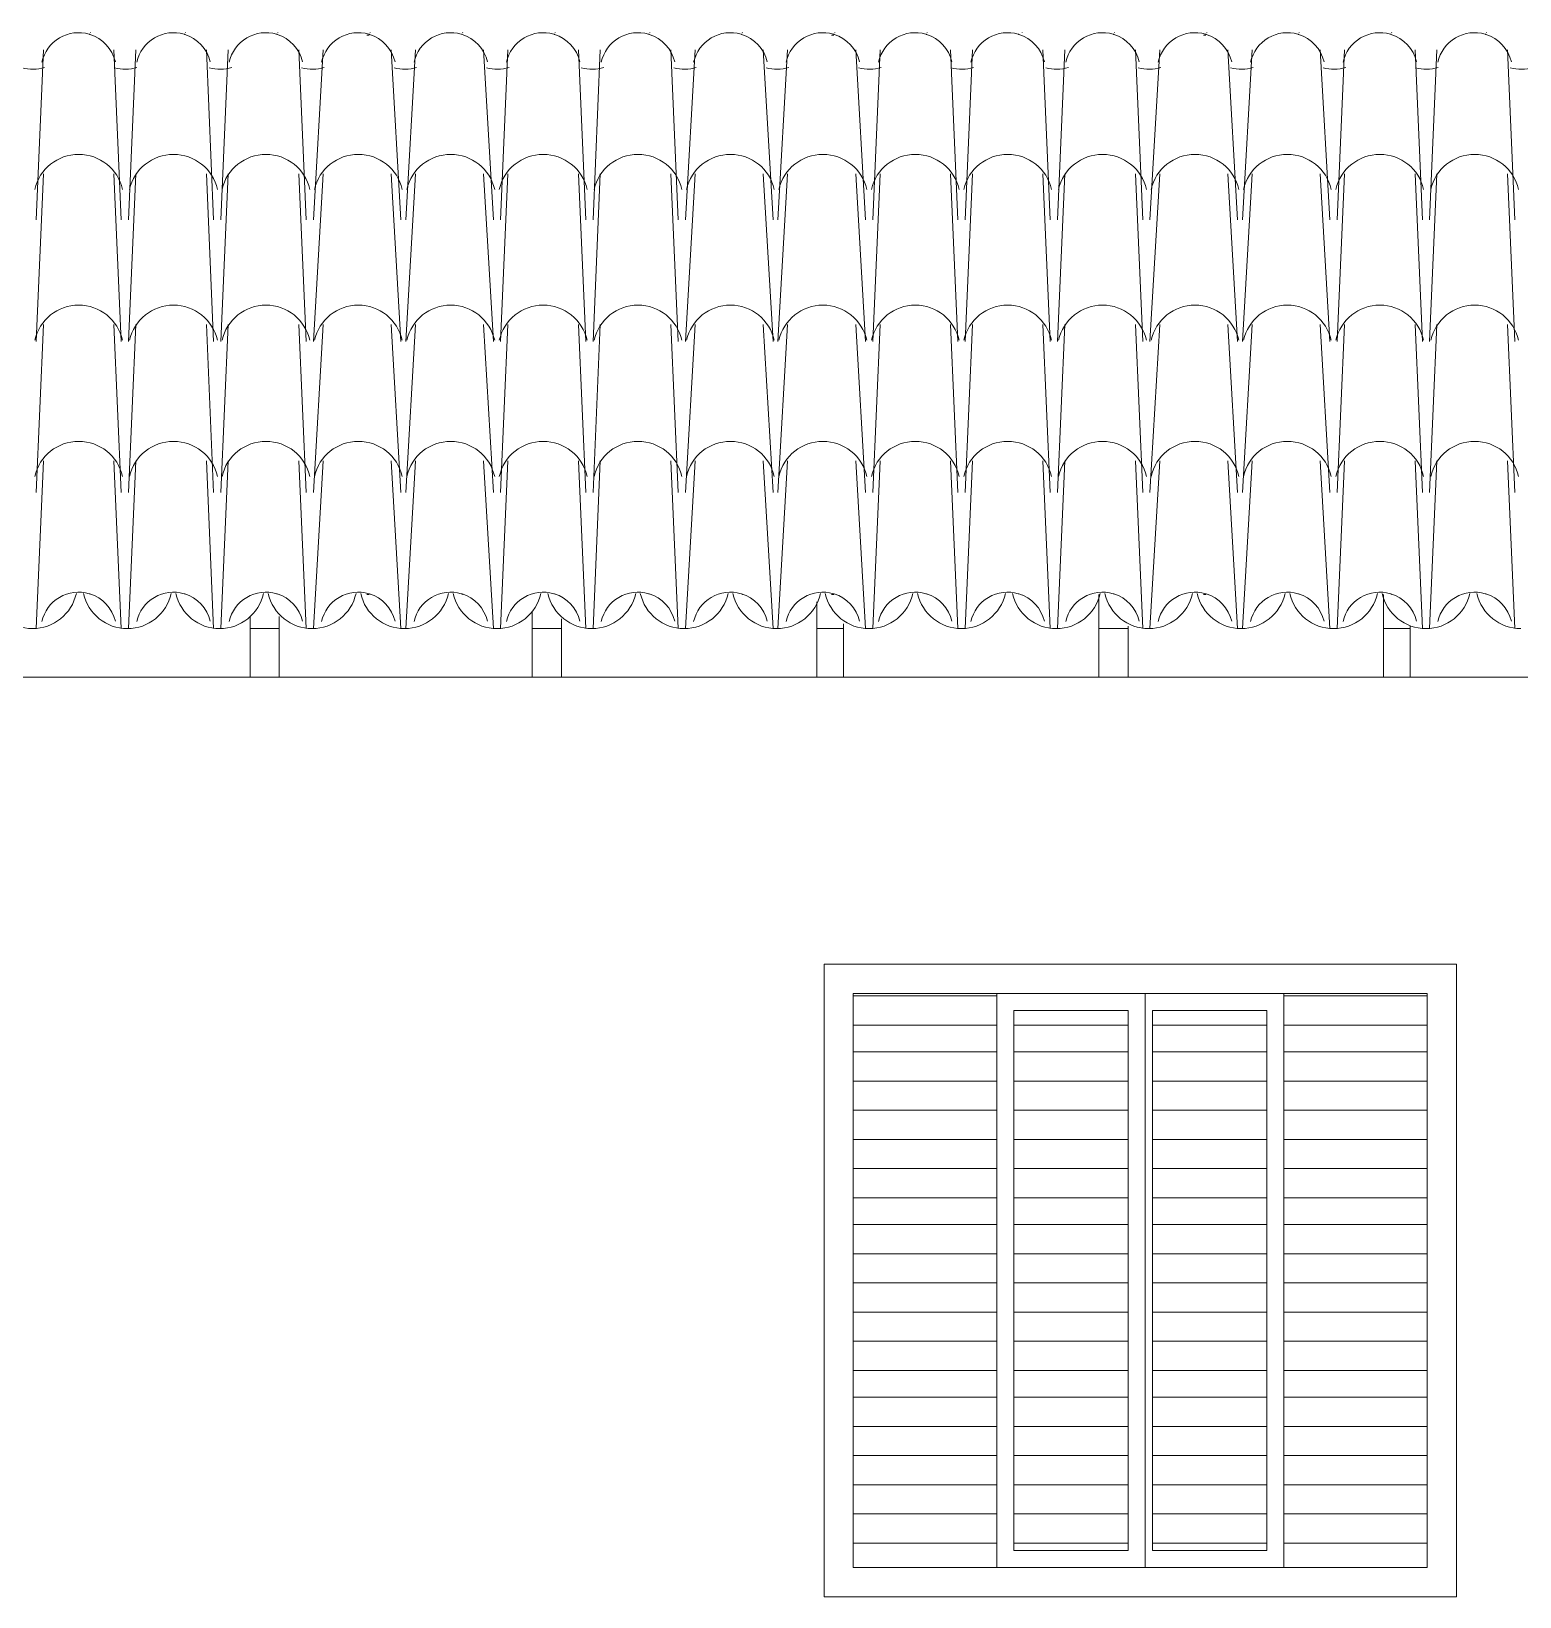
# Model space of a CAD drawing. Header units: millimetres. Extents: x 8244 to 20884, y 539 to 5034.
# Drawn here: x 14751 to 17343, y 2191 to 4917 of the extents above; entities that cross this region are included whole.
import ezdxf

# ---------------------------------------------------------------- set-up
doc = ezdxf.new("R2010")
doc.units = ezdxf.units.MM
for name, color, linetype, lineweight in [('A-ALV-___-___-EXI', 250, 'Continuous', 25), ('A-COB-___-___-EXI', 250, 'Continuous', 25), ('A-JAN-___-___-EXI', 250, 'Continuous', 25)]:
    doc.layers.add(name, color=color, linetype=linetype, lineweight=lineweight)

msp = doc.modelspace()

# ---------------------------------------------------------------- linework, layer by layer
at = {"layer": 'A-ALV-___-___-EXI', "color": 248, "lineweight": 15}
msp.add_line((11497.5, 3792.4), (18431.8, 3792.4), dxfattribs=at)
at = {"layer": 'A-COB-___-___-EXI', "color": 248, "lineweight": 15}
for p, q in [((15335.3, 4910.7), (15339.5, 4910.7)), ((16144.4, 4910.7), (16148.6, 4910.7)), ((16792.5, 4910.7), (16796.7, 4910.7)), ((14759.2, 4588.8), (14771.9, 4885.3)), ((14907.5, 4588.8), (14894.7, 4885.3)), ((14920.2, 4588.8), (14932.9, 4885.3)), ((15068.4, 4588.8), (15055.7, 4885.3)), ((15081.1, 4588.8), (15093.8, 4885.3)), ((15229.4, 4588.8), (15216.7, 4885.3)), ((15242.1, 4588.8), (15259, 4885.3)), ((15394.6, 4588.8), (15377.7, 4885.3)), ((15403.1, 4588.8), (15420, 4885.3)), ((15555.6, 4588.8), (15538.6, 4885.3)), ((15568.3, 4588.8), (15581, 4885.3)), ((15716.5, 4588.8), (15703.8, 4885.3)), ((15729.2, 4588.8), (15741.9, 4885.3)), ((15877.5, 4588.8), (15864.8, 4885.3)), ((15890.2, 4588.8), (15907.2, 4885.3)), ((16042.7, 4588.8), (16025.8, 4885.3)), ((16051.2, 4588.8), (16068.1, 4885.3)), ((16203.7, 4588.8), (16186.7, 4885.3)), ((16216.4, 4588.8), (16229.1, 4885.3)), ((16364.6, 4588.8), (16351.9, 4885.3)), ((16377.4, 4588.8), (16390.1, 4885.3)), ((16525.6, 4588.8), (16512.9, 4885.3)), ((16538.3, 4588.8), (16551, 4885.3)), ((16686.6, 4588.8), (16673.9, 4885.3)), ((16699.3, 4588.8), (16716.2, 4885.3)), ((16851.8, 4588.8), (16834.8, 4885.3)), ((16860.3, 4588.8), (16877.2, 4885.3)), ((17012.8, 4588.8), (16995.8, 4885.3)), ((17025.5, 4588.8), (17038.2, 4885.3)), ((17173.7, 4588.8), (17161, 4885.3)), ((17186.4, 4588.8), (17199.1, 4885.3)), ((17334.7, 4588.8), (17322, 4885.3)), ((14759.2, 4377), (14771.9, 4669.2)), ((14907.5, 4377), (14894.7, 4669.2)), ((14920.2, 4377), (14932.9, 4669.2)), ((15068.4, 4377), (15055.7, 4669.2)), ((15081.1, 4377), (15093.8, 4669.2)), ((15229.4, 4377), (15216.7, 4669.2)), ((15242.1, 4377), (15259, 4669.2)), ((15394.6, 4377), (15377.7, 4669.2)), ((15403.1, 4377), (15420, 4669.2)), ((15555.6, 4377), (15538.6, 4669.2)), ((15568.3, 4377), (15581, 4669.2)), ((15716.5, 4377), (15703.8, 4669.2)), ((15729.2, 4377), (15741.9, 4669.2)), ((15877.5, 4377), (15864.8, 4669.2)), ((15890.2, 4377), (15907.2, 4669.2)), ((16042.7, 4377), (16025.8, 4669.2)), ((16051.2, 4377), (16068.1, 4669.2)), ((16203.7, 4377), (16186.7, 4669.2)), ((16216.4, 4377), (16229.1, 4669.2)), ((16364.6, 4377), (16351.9, 4669.2)), ((16377.4, 4377), (16390.1, 4669.2)), ((16525.6, 4377), (16512.9, 4669.2)), ((16538.3, 4377), (16551, 4669.2)), ((16686.6, 4377), (16673.9, 4669.2)), ((16699.3, 4377), (16716.2, 4669.2)), ((16851.8, 4377), (16834.8, 4669.2)), ((16860.3, 4377), (16877.2, 4669.2)), ((17012.8, 4377), (16995.8, 4669.2)), ((17025.5, 4377), (17038.2, 4669.2)), ((17173.7, 4377), (17161, 4669.2)), ((17186.4, 4377), (17199.1, 4669.2)), ((17334.7, 4377), (17322, 4669.2)), ((14759.2, 4114.3), (14771.9, 4406.6)), ((14907.5, 4114.3), (14894.7, 4406.6)), ((14920.2, 4114.3), (14932.9, 4406.6)), ((15068.4, 4114.3), (15055.7, 4406.6)), ((15081.1, 4114.3), (15093.8, 4406.6)), ((15229.4, 4114.3), (15216.7, 4406.6)), ((15242.1, 4114.3), (15259, 4406.6)), ((15394.6, 4114.3), (15377.7, 4406.6)), ((15403.1, 4114.3), (15420, 4406.6)), ((15555.6, 4114.3), (15538.6, 4406.6)), ((15568.3, 4114.3), (15581, 4406.6)), ((15716.5, 4114.3), (15703.8, 4406.6)), ((15729.2, 4114.3), (15741.9, 4406.6)), ((15877.5, 4114.3), (15864.8, 4406.6)), ((15890.2, 4114.3), (15907.2, 4406.6)), ((16042.7, 4114.3), (16025.8, 4406.6)), ((16051.2, 4114.3), (16068.1, 4406.6)), ((16203.7, 4114.3), (16186.7, 4406.6)), ((16216.4, 4114.3), (16229.1, 4406.6)), ((16364.6, 4114.3), (16351.9, 4406.6)), ((16377.4, 4114.3), (16390.1, 4406.6)), ((16525.6, 4114.3), (16512.9, 4406.6)), ((16538.3, 4114.3), (16551, 4406.6)), ((16686.6, 4114.3), (16673.9, 4406.6)), ((16699.3, 4114.3), (16716.2, 4406.6)), ((16851.8, 4114.3), (16834.8, 4406.6)), ((16860.3, 4114.3), (16877.2, 4406.6)), ((17012.8, 4114.3), (16995.8, 4406.6)), ((17025.5, 4114.3), (17038.2, 4406.6)), ((17173.7, 4114.3), (17161, 4406.6)), ((17186.4, 4114.3), (17199.1, 4406.6)), ((17334.7, 4114.3), (17322, 4406.6)), ((14759.2, 3877.1), (14771.9, 4169.4)), ((14907.5, 3877.1), (14894.7, 4169.4)), ((14920.2, 3877.1), (14932.9, 4169.4)), ((15068.4, 3877.1), (15055.7, 4169.4)), ((15081.1, 3877.1), (15093.8, 4169.4)), ((15229.4, 3877.1), (15216.7, 4169.4)), ((15242.1, 3877.1), (15259, 4169.4)), ((15394.6, 3877.1), (15377.7, 4169.4)), ((15403.1, 3877.1), (15420, 4169.4)), ((15555.6, 3877.1), (15538.6, 4169.4)), ((15568.3, 3877.1), (15581, 4169.4)), ((15716.5, 3877.1), (15703.8, 4169.4)), ((15729.2, 3877.1), (15741.9, 4169.4)), ((15877.5, 3877.1), (15864.8, 4169.4)), ((15890.2, 3877.1), (15907.2, 4169.4)), ((16042.7, 3877.1), (16025.8, 4169.4)), ((16051.2, 3877.1), (16068.1, 4169.4)), ((16203.7, 3877.1), (16186.7, 4169.4)), ((16216.4, 3877.1), (16229.1, 4169.4)), ((16364.6, 3877.1), (16351.9, 4169.4)), ((16377.4, 3877.1), (16390.1, 4169.4)), ((16525.6, 3877.1), (16512.9, 4169.4)), ((16538.3, 3877.1), (16551, 4169.4)), ((16686.6, 3877.1), (16673.9, 4169.4)), ((16699.3, 3877.1), (16716.2, 4169.4)), ((16851.8, 3877.1), (16834.8, 4169.4)), ((16860.3, 3877.1), (16877.2, 4169.4)), ((17012.8, 3877.1), (16995.8, 4169.4)), ((17025.5, 3877.1), (17038.2, 4169.4)), ((17173.7, 3877.1), (17161, 4169.4)), ((17186.4, 3877.1), (17199.1, 4169.4)), ((17334.7, 3877.1), (17322, 4169.4)), ((15335.3, 3936.4), (15339.5, 3936.4)), ((16144.4, 3936.4), (16148.6, 3936.4)), ((16792.5, 3936.4), (16796.7, 3936.4)), ((15182.8, 3877.1), (15182.8, 3898.3)), ((15674.2, 3877.1), (15674.2, 3894.1)), ((16165.5, 3877.1), (16165.5, 3885.6))]:
    msp.add_line(p, q, dxfattribs=at)
at = {"layer": 'A-COB-___-___-EXI', "color": 248, "lineweight": 15, "flags": 128}
for points in [[(16661.2, 3877.1), (16661.2, 3792.4), (16610.3, 3792.4), (16610.3, 3877.1), (16610.3, 3936.4)], [(17152.5, 3877.1), (17152.5, 3792.4), (17105.9, 3792.4), (17105.9, 3877.1), (17105.9, 3936.4)], [(15623.3, 3877.1), (15674.2, 3877.1), (15674.2, 3792.4), (15623.3, 3792.4), (15623.3, 3877.1), (15623.3, 3906.8)], [(16119, 3877.1), (16165.6, 3877.1), (16165.6, 3792.4), (16119, 3792.4), (16119, 3877.1), (16119, 3923.7)], [(15132, 3877.1), (15182.8, 3877.1), (15182.8, 3792.4), (15132, 3792.4), (15132, 3877.1), (15132, 3898.3)], [(16610.3, 3877.1), (16661.2, 3877.1), (16661.2, 3881.3)], [(17105.9, 3877.1), (17152.5, 3877.1), (17152.5, 3881.3)]]:
    msp.add_lwpolyline(points, dxfattribs=at)
at = {"layer": 'A-COB-___-___-EXI', "color": 18, "lineweight": 9}
for points in [[(14851.7, 4912.3), (14834.3, 4917.4), (14815.6, 4915.1), (14800, 4905.9)], [(14851.7, 4912.3), (14834.3, 4917.4), (14815.6, 4915.1), (14800, 4905.9)], [(14852.8, 4912), (14852.5, 4912.1), (14852.1, 4912.2), (14851.7, 4912.3)], [(14897.3, 4864.2), (14891.9, 4886.9), (14875, 4905.1), (14852.8, 4912)], [(14897.3, 4864.2), (14891.9, 4886.9), (14875, 4905.1), (14852.8, 4912)], [(14854, 4915.3), (14854, 4915.1), (14854, 4915), (14854.1, 4914.8)], [(15016.9, 4912.3), (14999.5, 4917.4), (14980.8, 4915.1), (14965.2, 4905.9)], [(15016.9, 4912.3), (14999.5, 4917.4), (14980.8, 4915.1), (14965.2, 4905.9)], [(15018, 4912), (15017.7, 4912.1), (15017.3, 4912.2), (15016.9, 4912.3)], [(15062.5, 4864.2), (15057.1, 4886.9), (15040.2, 4905.1), (15018, 4912)], [(15062.5, 4864.2), (15057.1, 4886.9), (15040.2, 4905.1), (15018, 4912)], [(15019.2, 4915.3), (15019.2, 4915.1), (15019.3, 4915), (15019.3, 4914.8)], [(15177.9, 4912.3), (15160.5, 4917.4), (15141.8, 4915.1), (15126.1, 4905.9)], [(15177.9, 4912.3), (15160.5, 4917.4), (15141.8, 4915.1), (15126.1, 4905.9)], [(15179, 4912), (15178.6, 4912.1), (15178.3, 4912.2), (15177.9, 4912.3)], [(15223.4, 4864.2), (15218.1, 4886.9), (15201.2, 4905.1), (15179, 4912)], [(15223.4, 4864.2), (15218.1, 4886.9), (15201.2, 4905.1), (15179, 4912)], [(15180.2, 4915.3), (15180.2, 4915.1), (15180.2, 4915), (15180.3, 4914.8)], [(15338.9, 4912.3), (15321.5, 4917.4), (15302.7, 4915.1), (15287.1, 4905.9)], [(15338.9, 4912.3), (15321.5, 4917.4), (15302.7, 4915.1), (15287.1, 4905.9)], [(15340, 4912), (15339.6, 4912.1), (15339.3, 4912.2), (15338.9, 4912.3)], [(15384.4, 4864.2), (15379, 4886.9), (15362.2, 4905.1), (15340, 4912)], [(15384.4, 4864.2), (15379, 4886.9), (15362.2, 4905.1), (15340, 4912)], [(15341.1, 4915.3), (15341.1, 4915.1), (15341.2, 4915), (15341.3, 4914.8)], [(15499.8, 4912.3), (15482.4, 4917.4), (15463.7, 4915.1), (15448.1, 4905.9)], [(15499.8, 4912.3), (15482.4, 4917.4), (15463.7, 4915.1), (15448.1, 4905.9)], [(15501, 4912), (15500.6, 4912.1), (15500.2, 4912.2), (15499.8, 4912.3)], [(15545.4, 4864.2), (15540, 4886.9), (15523.1, 4905.1), (15501, 4912)], [(15545.4, 4864.2), (15540, 4886.9), (15523.1, 4905.1), (15501, 4912)], [(15502.1, 4915.3), (15502.1, 4915.1), (15502.2, 4915), (15502.2, 4914.8)], [(15660.8, 4912.3), (15643.4, 4917.4), (15624.7, 4915.1), (15609, 4905.9)], [(15660.8, 4912.3), (15643.4, 4917.4), (15624.7, 4915.1), (15609, 4905.9)], [(15661.9, 4912), (15661.5, 4912.1), (15661.2, 4912.2), (15660.8, 4912.3)], [(15706.3, 4864.2), (15701, 4886.9), (15684.1, 4905.1), (15661.9, 4912)], [(15706.3, 4864.2), (15701, 4886.9), (15684.1, 4905.1), (15661.9, 4912)], [(15663.1, 4915.3), (15663.1, 4915.1), (15663.1, 4915), (15663.2, 4914.8)], [(15826, 4912.3), (15808.6, 4917.4), (15789.9, 4915.1), (15774.2, 4905.9)], [(15826, 4912.3), (15808.6, 4917.4), (15789.9, 4915.1), (15774.2, 4905.9)], [(15827.1, 4912), (15826.7, 4912.1), (15826.4, 4912.2), (15826, 4912.3)], [(15871.5, 4864.2), (15866.2, 4886.9), (15849.3, 4905.1), (15827.1, 4912)], [(15871.5, 4864.2), (15866.2, 4886.9), (15849.3, 4905.1), (15827.1, 4912)], [(15828.3, 4915.3), (15828.3, 4915.1), (15828.3, 4915), (15828.4, 4914.8)], [(15987, 4912.3), (15969.6, 4917.4), (15950.8, 4915.1), (15935.2, 4905.9)], [(15987, 4912.3), (15969.6, 4917.4), (15950.8, 4915.1), (15935.2, 4905.9)], [(15988.1, 4912), (15987.7, 4912.1), (15987.4, 4912.2), (15987, 4912.3)], [(16032.5, 4864.2), (16027.2, 4886.9), (16010.3, 4905.1), (15988.1, 4912)], [(16032.5, 4864.2), (16027.2, 4886.9), (16010.3, 4905.1), (15988.1, 4912)], [(15989.2, 4915.3), (15989.2, 4915.1), (15989.3, 4915), (15989.4, 4914.8)], [(16147.9, 4912.3), (16130.5, 4917.4), (16111.8, 4915.1), (16096.2, 4905.9)], [(16147.9, 4912.3), (16130.5, 4917.4), (16111.8, 4915.1), (16096.2, 4905.9)], [(16149.1, 4912), (16148.7, 4912.1), (16148.3, 4912.2), (16147.9, 4912.3)], [(16193.5, 4864.2), (16188.1, 4886.9), (16171.2, 4905.1), (16149.1, 4912)], [(16193.5, 4864.2), (16188.1, 4886.9), (16171.2, 4905.1), (16149.1, 4912)], [(16150.2, 4915.3), (16150.2, 4915.1), (16150.3, 4915), (16150.3, 4914.8)], [(16308.9, 4912.3), (16291.5, 4917.4), (16272.8, 4915.1), (16257.2, 4905.9)], [(16308.9, 4912.3), (16291.5, 4917.4), (16272.8, 4915.1), (16257.2, 4905.9)], [(16310, 4912), (16309.6, 4912.1), (16309.3, 4912.2), (16308.9, 4912.3)], [(16354.4, 4864.2), (16349.1, 4886.9), (16332.2, 4905.1), (16310, 4912)], [(16354.4, 4864.2), (16349.1, 4886.9), (16332.2, 4905.1), (16310, 4912)], [(16311.2, 4915.3), (16311.2, 4915.1), (16311.2, 4915), (16311.3, 4914.8)], [(16469.9, 4912.3), (16452.5, 4917.4), (16433.7, 4915.1), (16418.1, 4905.9)], [(16469.9, 4912.3), (16452.5, 4917.4), (16433.7, 4915.1), (16418.1, 4905.9)], [(16471, 4912), (16470.6, 4912.1), (16470.3, 4912.2), (16469.9, 4912.3)], [(16515.4, 4864.2), (16510.1, 4886.9), (16493.2, 4905.1), (16471, 4912)], [(16515.4, 4864.2), (16510.1, 4886.9), (16493.2, 4905.1), (16471, 4912)], [(16476.4, 4915.3), (16476.4, 4915.1), (16476.4, 4915), (16476.5, 4914.8)], [(16635.1, 4912.3), (16617.7, 4917.4), (16598.9, 4915.1), (16583.3, 4905.9)], [(16635.1, 4912.3), (16617.7, 4917.4), (16598.9, 4915.1), (16583.3, 4905.9)], [(16636.2, 4912), (16635.8, 4912.1), (16635.5, 4912.2), (16635.1, 4912.3)], [(16680.6, 4864.2), (16675.3, 4886.9), (16658.4, 4905.1), (16636.2, 4912)], [(16680.6, 4864.2), (16675.3, 4886.9), (16658.4, 4905.1), (16636.2, 4912)], [(16637.3, 4915.3), (16637.3, 4915.1), (16637.4, 4915), (16637.5, 4914.8)], [(16796.1, 4912.3), (16778.7, 4917.4), (16759.9, 4915.1), (16744.3, 4905.9)], [(16796.1, 4912.3), (16778.7, 4917.4), (16759.9, 4915.1), (16744.3, 4905.9)], [(16797.2, 4912), (16796.8, 4912.1), (16796.4, 4912.2), (16796.1, 4912.3)], [(16841.6, 4864.2), (16836.2, 4886.9), (16819.4, 4905.1), (16797.2, 4912)], [(16841.6, 4864.2), (16836.2, 4886.9), (16819.4, 4905.1), (16797.2, 4912)], [(16798.3, 4915.3), (16798.3, 4915.1), (16798.4, 4915), (16798.4, 4914.8)], [(16957, 4912.3), (16939.6, 4917.4), (16920.9, 4915.1), (16905.3, 4905.9)], [(16957, 4912.3), (16939.6, 4917.4), (16920.9, 4915.1), (16905.3, 4905.9)], [(16958.1, 4912), (16957.8, 4912.1), (16957.4, 4912.2), (16957, 4912.3)], [(17002.6, 4864.2), (16997.2, 4886.9), (16980.3, 4905.1), (16958.1, 4912)], [(17002.6, 4864.2), (16997.2, 4886.9), (16980.3, 4905.1), (16958.1, 4912)], [(16959.3, 4915.3), (16959.3, 4915.1), (16959.3, 4915), (16959.4, 4914.8)], [(17118, 4912.3), (17100.6, 4917.4), (17081.9, 4915.1), (17066.2, 4905.9)], [(17118, 4912.3), (17100.6, 4917.4), (17081.9, 4915.1), (17066.2, 4905.9)], [(17119.1, 4912), (17118.7, 4912.1), (17118.4, 4912.2), (17118, 4912.3)], [(17163.5, 4864.2), (17158.2, 4886.9), (17141.3, 4905.1), (17119.1, 4912)], [(17163.5, 4864.2), (17158.2, 4886.9), (17141.3, 4905.1), (17119.1, 4912)], [(17120.2, 4915.3), (17120.2, 4915.1), (17120.3, 4915), (17120.4, 4914.8)], [(17283.2, 4912.3), (17265.8, 4917.4), (17247.1, 4915.1), (17231.4, 4905.9)], [(17283.2, 4912.3), (17265.8, 4917.4), (17247.1, 4915.1), (17231.4, 4905.9)], [(17284.3, 4912), (17283.9, 4912.1), (17283.6, 4912.2), (17283.2, 4912.3)], [(17328.7, 4864.2), (17323.4, 4886.9), (17306.5, 4905.1), (17284.3, 4912)], [(17328.7, 4864.2), (17323.4, 4886.9), (17306.5, 4905.1), (17284.3, 4912)], [(17285.5, 4915.3), (17285.5, 4915.1), (17285.5, 4915), (17285.6, 4914.8)], [(14800, 4905.9), (14784.3, 4896.7), (14773.2, 4881.4), (14769.3, 4863.7)], [(14800, 4905.9), (14784.3, 4896.7), (14773.2, 4881.4), (14769.3, 4863.7)], [(14965.2, 4905.9), (14949.5, 4896.7), (14938.4, 4881.4), (14934.5, 4863.7)], [(14965.2, 4905.9), (14949.5, 4896.7), (14938.4, 4881.4), (14934.5, 4863.7)], [(15126.1, 4905.9), (15110.5, 4896.7), (15099.4, 4881.4), (15095.4, 4863.7)], [(15126.1, 4905.9), (15110.5, 4896.7), (15099.4, 4881.4), (15095.4, 4863.7)], [(15287.1, 4905.9), (15271.5, 4896.7), (15260.4, 4881.4), (15256.4, 4863.7)], [(15287.1, 4905.9), (15271.5, 4896.7), (15260.4, 4881.4), (15256.4, 4863.7)], [(15448.1, 4905.9), (15432.4, 4896.7), (15421.3, 4881.4), (15417.4, 4863.7)], [(15448.1, 4905.9), (15432.4, 4896.7), (15421.3, 4881.4), (15417.4, 4863.7)], [(15609, 4905.9), (15593.4, 4896.7), (15582.3, 4881.4), (15578.3, 4863.7)], [(15609, 4905.9), (15593.4, 4896.7), (15582.3, 4881.4), (15578.3, 4863.7)], [(15774.2, 4905.9), (15758.6, 4896.7), (15747.5, 4881.4), (15743.5, 4863.7)], [(15774.2, 4905.9), (15758.6, 4896.7), (15747.5, 4881.4), (15743.5, 4863.7)], [(15935.2, 4905.9), (15919.6, 4896.7), (15908.5, 4881.4), (15904.5, 4863.7)], [(15935.2, 4905.9), (15919.6, 4896.7), (15908.5, 4881.4), (15904.5, 4863.7)], [(16096.2, 4905.9), (16080.6, 4896.7), (16069.4, 4881.4), (16065.5, 4863.7)], [(16096.2, 4905.9), (16080.6, 4896.7), (16069.4, 4881.4), (16065.5, 4863.7)], [(16257.2, 4905.9), (16241.5, 4896.7), (16230.4, 4881.4), (16226.4, 4863.7)], [(16257.2, 4905.9), (16241.5, 4896.7), (16230.4, 4881.4), (16226.4, 4863.7)], [(16418.1, 4905.9), (16402.5, 4896.7), (16391.4, 4881.4), (16387.4, 4863.7)], [(16418.1, 4905.9), (16402.5, 4896.7), (16391.4, 4881.4), (16387.4, 4863.7)], [(16583.3, 4905.9), (16567.7, 4896.7), (16556.6, 4881.4), (16552.6, 4863.7)], [(16583.3, 4905.9), (16567.7, 4896.7), (16556.6, 4881.4), (16552.6, 4863.7)], [(16744.3, 4905.9), (16728.7, 4896.7), (16717.6, 4881.4), (16713.6, 4863.7)], [(16744.3, 4905.9), (16728.7, 4896.7), (16717.6, 4881.4), (16713.6, 4863.7)], [(16905.3, 4905.9), (16889.6, 4896.7), (16878.5, 4881.4), (16874.6, 4863.7)], [(16905.3, 4905.9), (16889.6, 4896.7), (16878.5, 4881.4), (16874.6, 4863.7)], [(17066.2, 4905.9), (17050.6, 4896.7), (17039.5, 4881.4), (17035.5, 4863.7)], [(17066.2, 4905.9), (17050.6, 4896.7), (17039.5, 4881.4), (17035.5, 4863.7)], [(17231.4, 4905.9), (17215.8, 4896.7), (17204.7, 4881.4), (17200.7, 4863.7)], [(17231.4, 4905.9), (17215.8, 4896.7), (17204.7, 4881.4), (17200.7, 4863.7)], [(14734.5, 4853.6), (14747.5, 4850.5), (14761, 4850.7), (14773.9, 4854.3)], [(14895.5, 4853.6), (14908.5, 4850.5), (14922, 4850.7), (14934.9, 4854.3)], [(15060.7, 4853.6), (15073.7, 4850.5), (15087.2, 4850.7), (15100.1, 4854.3)], [(15221.6, 4853.6), (15234.6, 4850.5), (15248.2, 4850.7), (15261, 4854.3)], [(15382.6, 4853.6), (15395.6, 4850.5), (15409.2, 4850.7), (15422, 4854.3)], [(15543.6, 4853.6), (15556.6, 4850.5), (15570.1, 4850.7), (15583, 4854.3)], [(15708.8, 4853.6), (15721.8, 4850.5), (15735.3, 4850.7), (15748.2, 4854.3)], [(15869.8, 4853.6), (15882.7, 4850.5), (15896.3, 4850.7), (15909.1, 4854.3)], [(16030.7, 4853.6), (16043.7, 4850.5), (16057.3, 4850.7), (16070.1, 4854.3)], [(16191.7, 4853.6), (16204.7, 4850.5), (16218.2, 4850.7), (16231.1, 4854.3)], [(16352.7, 4853.6), (16365.6, 4850.5), (16379.2, 4850.7), (16392, 4854.3)], [(16517.9, 4853.6), (16530.8, 4850.5), (16544.4, 4850.7), (16557.2, 4854.3)], [(16678.8, 4853.6), (16691.8, 4850.5), (16705.4, 4850.7), (16718.2, 4854.3)], [(16839.8, 4853.6), (16852.8, 4850.5), (16866.3, 4850.7), (16879.2, 4854.3)], [(17000.8, 4853.6), (17013.8, 4850.5), (17027.3, 4850.7), (17040.2, 4854.3)], [(17161.7, 4853.6), (17174.7, 4850.5), (17188.3, 4850.7), (17201.1, 4854.3)], [(17326.9, 4853.6), (17339.9, 4850.5), (17353.5, 4850.7), (17366.3, 4854.3)], [(14833.3, 4703.1), (14796.7, 4703.1), (14764.9, 4677.7), (14756.9, 4642)], [(14909.8, 4642), (14901.7, 4677.7), (14869.9, 4703.1), (14833.3, 4703.1)], [(14998.5, 4703.1), (14961.9, 4703.1), (14930.1, 4677.7), (14922.1, 4642)], [(15075, 4642), (15066.9, 4677.7), (15035.1, 4703.1), (14998.5, 4703.1)], [(15159.5, 4703.1), (15122.8, 4703.1), (15091.1, 4677.7), (15083, 4642)], [(15235.9, 4642), (15227.9, 4677.7), (15196.1, 4703.1), (15159.5, 4703.1)], [(15320.5, 4703.1), (15283.8, 4703.1), (15252, 4677.7), (15244, 4642)], [(15396.9, 4642), (15388.8, 4677.7), (15357.1, 4703.1), (15320.5, 4703.1)], [(15481.4, 4703.1), (15444.8, 4703.1), (15413, 4677.7), (15405, 4642)], [(15557.9, 4642), (15549.8, 4677.7), (15518, 4703.1), (15481.4, 4703.1)], [(15642.4, 4703.1), (15605.7, 4703.1), (15574, 4677.7), (15566, 4642)], [(15718.9, 4642), (15710.8, 4677.7), (15679, 4703.1), (15642.4, 4703.1)], [(15807.6, 4703.1), (15770.9, 4703.1), (15739.2, 4677.7), (15731.2, 4642)], [(15884.1, 4642), (15876, 4677.7), (15844.2, 4703.1), (15807.6, 4703.1)], [(15968.6, 4703.1), (15931.9, 4703.1), (15900.1, 4677.7), (15892.1, 4642)], [(16045, 4642), (16036.9, 4677.7), (16005.2, 4703.1), (15968.6, 4703.1)], [(16129.5, 4703.1), (16092.9, 4703.1), (16061.1, 4677.7), (16053.1, 4642)], [(16206, 4642), (16197.9, 4677.7), (16166.1, 4703.1), (16129.5, 4703.1)], [(16290.5, 4703.1), (16253.8, 4703.1), (16222.1, 4677.7), (16214.1, 4642)], [(16367, 4642), (16358.9, 4677.7), (16327.1, 4703.1), (16290.5, 4703.1)], [(16451.5, 4703.1), (16414.8, 4703.1), (16383, 4677.7), (16375, 4642)], [(16527.9, 4642), (16519.9, 4677.7), (16488.1, 4703.1), (16451.5, 4703.1)], [(16616.7, 4703.1), (16580, 4703.1), (16548.2, 4677.7), (16540.2, 4642)], [(16693.1, 4642), (16685.1, 4677.7), (16653.3, 4703.1), (16616.7, 4703.1)], [(16777.7, 4703.1), (16741, 4703.1), (16709.2, 4677.7), (16701.2, 4642)], [(16854.1, 4642), (16846, 4677.7), (16814.3, 4703.1), (16777.7, 4703.1)], [(16938.6, 4703.1), (16902, 4703.1), (16870.2, 4677.7), (16862.2, 4642)], [(17015.1, 4642), (17007, 4677.7), (16975.2, 4703.1), (16938.6, 4703.1)], [(17099.6, 4703.1), (17062.9, 4703.1), (17031.2, 4677.7), (17023.1, 4642)], [(17176, 4642), (17168, 4677.7), (17136.2, 4703.1), (17099.6, 4703.1)], [(17264.8, 4703.1), (17228.1, 4703.1), (17196.4, 4677.7), (17188.3, 4642)], [(17341.2, 4642), (17333.2, 4677.7), (17301.4, 4703.1), (17264.8, 4703.1)], [(14833.3, 4440.5), (14796.7, 4440.5), (14764.9, 4415.1), (14756.9, 4379.3)], [(14909.8, 4379.3), (14901.7, 4415.1), (14869.9, 4440.5), (14833.3, 4440.5)], [(14998.5, 4440.5), (14961.9, 4440.5), (14930.1, 4415.1), (14922.1, 4379.3)], [(15075, 4379.3), (15066.9, 4415.1), (15035.1, 4440.5), (14998.5, 4440.5)], [(15159.5, 4440.5), (15122.8, 4440.5), (15091.1, 4415.1), (15083, 4379.3)], [(15235.9, 4379.3), (15227.9, 4415.1), (15196.1, 4440.5), (15159.5, 4440.5)], [(15320.5, 4440.5), (15283.8, 4440.5), (15252, 4415.1), (15244, 4379.3)], [(15396.9, 4379.3), (15388.8, 4415.1), (15357.1, 4440.5), (15320.5, 4440.5)], [(15481.4, 4440.5), (15444.8, 4440.5), (15413, 4415.1), (15405, 4379.3)], [(15557.9, 4379.3), (15549.8, 4415.1), (15518, 4440.5), (15481.4, 4440.5)], [(15642.4, 4440.5), (15605.7, 4440.5), (15574, 4415.1), (15566, 4379.3)], [(15718.9, 4379.3), (15710.8, 4415.1), (15679, 4440.5), (15642.4, 4440.5)], [(15807.6, 4440.5), (15770.9, 4440.5), (15739.2, 4415.1), (15731.2, 4379.3)], [(15884.1, 4379.3), (15876, 4415.1), (15844.2, 4440.5), (15807.6, 4440.5)], [(15968.6, 4440.5), (15931.9, 4440.5), (15900.1, 4415.1), (15892.1, 4379.3)], [(16045, 4379.3), (16036.9, 4415.1), (16005.2, 4440.5), (15968.6, 4440.5)], [(16129.5, 4440.5), (16092.9, 4440.5), (16061.1, 4415.1), (16053.1, 4379.3)], [(16206, 4379.3), (16197.9, 4415.1), (16166.1, 4440.5), (16129.5, 4440.5)], [(16290.5, 4440.5), (16253.8, 4440.5), (16222.1, 4415.1), (16214.1, 4379.3)], [(16367, 4379.3), (16358.9, 4415.1), (16327.1, 4440.5), (16290.5, 4440.5)], [(16451.5, 4440.5), (16414.8, 4440.5), (16383, 4415.1), (16375, 4379.3)], [(16527.9, 4379.3), (16519.9, 4415.1), (16488.1, 4440.5), (16451.5, 4440.5)], [(16616.7, 4440.5), (16580, 4440.5), (16548.2, 4415.1), (16540.2, 4379.3)], [(16693.1, 4379.3), (16685.1, 4415.1), (16653.3, 4440.5), (16616.7, 4440.5)], [(16777.7, 4440.5), (16741, 4440.5), (16709.2, 4415.1), (16701.2, 4379.3)], [(16854.1, 4379.3), (16846, 4415.1), (16814.3, 4440.5), (16777.7, 4440.5)], [(16938.6, 4440.5), (16902, 4440.5), (16870.2, 4415.1), (16862.2, 4379.3)], [(17015.1, 4379.3), (17007, 4415.1), (16975.2, 4440.5), (16938.6, 4440.5)], [(17099.6, 4440.5), (17062.9, 4440.5), (17031.2, 4415.1), (17023.1, 4379.3)], [(17176, 4379.3), (17168, 4415.1), (17136.2, 4440.5), (17099.6, 4440.5)], [(17264.8, 4440.5), (17228.1, 4440.5), (17196.4, 4415.1), (17188.3, 4379.3)], [(17341.2, 4379.3), (17333.2, 4415.1), (17301.4, 4440.5), (17264.8, 4440.5)], [(14833.3, 4203.3), (14796.7, 4203.3), (14764.9, 4177.9), (14756.9, 4142.1)], [(14909.8, 4142.1), (14901.7, 4177.9), (14869.9, 4203.3), (14833.3, 4203.3)], [(14998.5, 4203.3), (14961.9, 4203.3), (14930.1, 4177.9), (14922.1, 4142.1)], [(15075, 4142.1), (15066.9, 4177.9), (15035.1, 4203.3), (14998.5, 4203.3)], [(15159.5, 4203.3), (15122.8, 4203.3), (15091.1, 4177.9), (15083, 4142.1)], [(15235.9, 4142.1), (15227.9, 4177.9), (15196.1, 4203.3), (15159.5, 4203.3)], [(15320.5, 4203.3), (15283.8, 4203.3), (15252, 4177.9), (15244, 4142.1)], [(15396.9, 4142.1), (15388.8, 4177.9), (15357.1, 4203.3), (15320.5, 4203.3)], [(15481.4, 4203.3), (15444.8, 4203.3), (15413, 4177.9), (15405, 4142.1)], [(15557.9, 4142.1), (15549.8, 4177.9), (15518, 4203.3), (15481.4, 4203.3)], [(15642.4, 4203.3), (15605.7, 4203.3), (15574, 4177.9), (15566, 4142.1)], [(15718.9, 4142.1), (15710.8, 4177.9), (15679, 4203.3), (15642.4, 4203.3)], [(15807.6, 4203.3), (15770.9, 4203.3), (15739.2, 4177.9), (15731.2, 4142.1)], [(15884.1, 4142.1), (15876, 4177.9), (15844.2, 4203.3), (15807.6, 4203.3)], [(15968.6, 4203.3), (15931.9, 4203.3), (15900.1, 4177.9), (15892.1, 4142.1)], [(16045, 4142.1), (16036.9, 4177.9), (16005.2, 4203.3), (15968.6, 4203.3)], [(16129.5, 4203.3), (16092.9, 4203.3), (16061.1, 4177.9), (16053.1, 4142.1)], [(16206, 4142.1), (16197.9, 4177.9), (16166.1, 4203.3), (16129.5, 4203.3)], [(16290.5, 4203.3), (16253.8, 4203.3), (16222.1, 4177.9), (16214.1, 4142.1)], [(16367, 4142.1), (16358.9, 4177.9), (16327.1, 4203.3), (16290.5, 4203.3)], [(16451.5, 4203.3), (16414.8, 4203.3), (16383, 4177.9), (16375, 4142.1)], [(16527.9, 4142.1), (16519.9, 4177.9), (16488.1, 4203.3), (16451.5, 4203.3)], [(16616.7, 4203.3), (16580, 4203.3), (16548.2, 4177.9), (16540.2, 4142.1)], [(16693.1, 4142.1), (16685.1, 4177.9), (16653.3, 4203.3), (16616.7, 4203.3)], [(16777.7, 4203.3), (16741, 4203.3), (16709.2, 4177.9), (16701.2, 4142.1)], [(16854.1, 4142.1), (16846, 4177.9), (16814.3, 4203.3), (16777.7, 4203.3)], [(16938.6, 4203.3), (16902, 4203.3), (16870.2, 4177.9), (16862.2, 4142.1)], [(17015.1, 4142.1), (17007, 4177.9), (16975.2, 4203.3), (16938.6, 4203.3)], [(17099.6, 4203.3), (17062.9, 4203.3), (17031.2, 4177.9), (17023.1, 4142.1)], [(17176, 4142.1), (17168, 4177.9), (17136.2, 4203.3), (17099.6, 4203.3)], [(17264.8, 4203.3), (17228.1, 4203.3), (17196.4, 4177.9), (17188.3, 4142.1)], [(17341.2, 4142.1), (17333.2, 4177.9), (17301.4, 4203.3), (17264.8, 4203.3)], [(14676.4, 3938.3), (14684.4, 3902.5), (14716.2, 3877.1), (14752.8, 3877.1)], [(14752.8, 3877.1), (14789.4, 3877.1), (14821.2, 3902.5), (14829.3, 3938.3)], [(14800, 3931.6), (14784.3, 3922.4), (14773.2, 3907.1), (14769.3, 3889.4)], [(14800, 3931.6), (14784.3, 3922.4), (14773.2, 3907.1), (14769.3, 3889.4)], [(14851.7, 3938), (14834.3, 3943.1), (14815.6, 3940.8), (14800, 3931.6)], [(14851.7, 3938), (14834.3, 3943.1), (14815.6, 3940.8), (14800, 3931.6)], [(14841.6, 3938.3), (14849.6, 3902.5), (14881.4, 3877.1), (14918, 3877.1)], [(14852.8, 3937.7), (14852.5, 3937.8), (14852.1, 3937.9), (14851.7, 3938)], [(14897.3, 3890), (14891.9, 3912.6), (14875, 3930.8), (14852.8, 3937.7)], [(14897.3, 3890), (14891.9, 3912.6), (14875, 3930.8), (14852.8, 3937.7)], [(14854, 3936.8), (14854, 3936.6), (14854, 3936.5), (14854.1, 3936.3)], [(14918, 3877.1), (14954.6, 3877.1), (14986.4, 3902.5), (14994.5, 3938.3)], [(14965.2, 3931.6), (14949.5, 3922.4), (14938.4, 3907.1), (14934.5, 3889.4)], [(14965.2, 3931.6), (14949.5, 3922.4), (14938.4, 3907.1), (14934.5, 3889.4)], [(15016.9, 3938), (14999.5, 3943.1), (14980.8, 3940.8), (14965.2, 3931.6)], [(15016.9, 3938), (14999.5, 3943.1), (14980.8, 3940.8), (14965.2, 3931.6)], [(15002.6, 3938.3), (15010.6, 3902.5), (15042.3, 3877.1), (15079, 3877.1)], [(15018, 3937.7), (15017.7, 3937.8), (15017.3, 3937.9), (15016.9, 3938)], [(15062.5, 3890), (15057.1, 3912.6), (15040.2, 3930.8), (15018, 3937.7)], [(15062.5, 3890), (15057.1, 3912.6), (15040.2, 3930.8), (15018, 3937.7)], [(15019.2, 3936.8), (15019.2, 3936.6), (15019.3, 3936.5), (15019.3, 3936.3)], [(15079, 3877.1), (15115.6, 3877.1), (15147.4, 3902.5), (15155.5, 3938.3)], [(15126.1, 3931.6), (15110.5, 3922.4), (15099.4, 3907.1), (15095.4, 3889.4)], [(15126.1, 3931.6), (15110.5, 3922.4), (15099.4, 3907.1), (15095.4, 3889.4)], [(15177.9, 3938), (15160.5, 3943.1), (15141.8, 3940.8), (15126.1, 3931.6)], [(15177.9, 3938), (15160.5, 3943.1), (15141.8, 3940.8), (15126.1, 3931.6)], [(15163.5, 3938.3), (15171.5, 3902.5), (15203.3, 3877.1), (15240, 3877.1)], [(15179, 3937.7), (15178.6, 3937.8), (15178.3, 3937.9), (15177.9, 3938)], [(15223.4, 3890), (15218.1, 3912.6), (15201.2, 3930.8), (15179, 3937.7)], [(15223.4, 3890), (15218.1, 3912.6), (15201.2, 3930.8), (15179, 3937.7)], [(15180.2, 3936.8), (15180.2, 3936.6), (15180.2, 3936.5), (15180.3, 3936.3)], [(15240, 3877.1), (15276.6, 3877.1), (15308.4, 3902.5), (15316.4, 3938.3)], [(15287.1, 3931.6), (15271.5, 3922.4), (15260.4, 3907.1), (15256.4, 3889.4)], [(15287.1, 3931.6), (15271.5, 3922.4), (15260.4, 3907.1), (15256.4, 3889.4)], [(15338.9, 3938), (15321.5, 3943.1), (15302.7, 3940.8), (15287.1, 3931.6)], [(15338.9, 3938), (15321.5, 3943.1), (15302.7, 3940.8), (15287.1, 3931.6)], [(15324.5, 3938.3), (15332.5, 3902.5), (15364.3, 3877.1), (15400.9, 3877.1)], [(15340, 3937.7), (15339.6, 3937.8), (15339.3, 3937.9), (15338.9, 3938)], [(15384.4, 3890), (15379, 3912.6), (15362.2, 3930.8), (15340, 3937.7)], [(15384.4, 3890), (15379, 3912.6), (15362.2, 3930.8), (15340, 3937.7)], [(15341.1, 3936.8), (15341.1, 3936.6), (15341.2, 3936.5), (15341.3, 3936.3)], [(15400.9, 3877.1), (15437.5, 3877.1), (15469.3, 3902.5), (15477.4, 3938.3)], [(15448.1, 3931.6), (15432.4, 3922.4), (15421.3, 3907.1), (15417.4, 3889.4)], [(15448.1, 3931.6), (15432.4, 3922.4), (15421.3, 3907.1), (15417.4, 3889.4)], [(15499.8, 3938), (15482.4, 3943.1), (15463.7, 3940.8), (15448.1, 3931.6)], [(15499.8, 3938), (15482.4, 3943.1), (15463.7, 3940.8), (15448.1, 3931.6)], [(15485.5, 3938.3), (15493.5, 3902.5), (15525.3, 3877.1), (15561.9, 3877.1)], [(15501, 3937.7), (15500.6, 3937.8), (15500.2, 3937.9), (15499.8, 3938)], [(15545.4, 3890), (15540, 3912.6), (15523.1, 3930.8), (15501, 3937.7)], [(15545.4, 3890), (15540, 3912.6), (15523.1, 3930.8), (15501, 3937.7)], [(15502.1, 3936.8), (15502.1, 3936.6), (15502.2, 3936.5), (15502.2, 3936.3)], [(15561.9, 3877.1), (15598.5, 3877.1), (15630.3, 3902.5), (15638.4, 3938.3)], [(15609, 3931.6), (15593.4, 3922.4), (15582.3, 3907.1), (15578.3, 3889.4)], [(15609, 3931.6), (15593.4, 3922.4), (15582.3, 3907.1), (15578.3, 3889.4)], [(15660.8, 3938), (15643.4, 3943.1), (15624.7, 3940.8), (15609, 3931.6)], [(15660.8, 3938), (15643.4, 3943.1), (15624.7, 3940.8), (15609, 3931.6)], [(15650.7, 3938.3), (15658.7, 3902.5), (15690.5, 3877.1), (15727.1, 3877.1)], [(15661.9, 3937.7), (15661.5, 3937.8), (15661.2, 3937.9), (15660.8, 3938)], [(15706.3, 3890), (15701, 3912.6), (15684.1, 3930.8), (15661.9, 3937.7)], [(15706.3, 3890), (15701, 3912.6), (15684.1, 3930.8), (15661.9, 3937.7)], [(15663.1, 3936.8), (15663.1, 3936.6), (15663.1, 3936.5), (15663.2, 3936.3)], [(15727.1, 3877.1), (15763.7, 3877.1), (15795.5, 3902.5), (15803.6, 3938.3)], [(15774.2, 3931.6), (15758.6, 3922.4), (15747.5, 3907.1), (15743.5, 3889.4)], [(15774.2, 3931.6), (15758.6, 3922.4), (15747.5, 3907.1), (15743.5, 3889.4)], [(15826, 3938), (15808.6, 3943.1), (15789.9, 3940.8), (15774.2, 3931.6)], [(15826, 3938), (15808.6, 3943.1), (15789.9, 3940.8), (15774.2, 3931.6)], [(15811.6, 3938.3), (15819.7, 3902.5), (15851.4, 3877.1), (15888.1, 3877.1)], [(15827.1, 3937.7), (15826.7, 3937.8), (15826.4, 3937.9), (15826, 3938)], [(15871.5, 3890), (15866.2, 3912.6), (15849.3, 3930.8), (15827.1, 3937.7)], [(15871.5, 3890), (15866.2, 3912.6), (15849.3, 3930.8), (15827.1, 3937.7)], [(15828.3, 3936.8), (15828.3, 3936.6), (15828.3, 3936.5), (15828.4, 3936.3)], [(15888.1, 3877.1), (15924.7, 3877.1), (15956.5, 3902.5), (15964.5, 3938.3)], [(15935.2, 3931.6), (15919.6, 3922.4), (15908.5, 3907.1), (15904.5, 3889.4)], [(15935.2, 3931.6), (15919.6, 3922.4), (15908.5, 3907.1), (15904.5, 3889.4)], [(15987, 3938), (15969.6, 3943.1), (15950.8, 3940.8), (15935.2, 3931.6)], [(15987, 3938), (15969.6, 3943.1), (15950.8, 3940.8), (15935.2, 3931.6)], [(15972.6, 3938.3), (15980.6, 3902.5), (16012.4, 3877.1), (16049.1, 3877.1)], [(15988.1, 3937.7), (15987.7, 3937.8), (15987.4, 3937.9), (15987, 3938)], [(16032.5, 3890), (16027.2, 3912.6), (16010.3, 3930.8), (15988.1, 3937.7)], [(16032.5, 3890), (16027.2, 3912.6), (16010.3, 3930.8), (15988.1, 3937.7)], [(15989.2, 3936.8), (15989.2, 3936.6), (15989.3, 3936.5), (15989.4, 3936.3)], [(16049.1, 3877.1), (16085.7, 3877.1), (16117.4, 3902.5), (16125.5, 3938.3)], [(16096.2, 3931.6), (16080.6, 3922.4), (16069.4, 3907.1), (16065.5, 3889.4)], [(16096.2, 3931.6), (16080.6, 3922.4), (16069.4, 3907.1), (16065.5, 3889.4)], [(16147.9, 3938), (16130.5, 3943.1), (16111.8, 3940.8), (16096.2, 3931.6)], [(16147.9, 3938), (16130.5, 3943.1), (16111.8, 3940.8), (16096.2, 3931.6)], [(16133.6, 3938.3), (16141.6, 3902.5), (16173.4, 3877.1), (16210, 3877.1)], [(16149.1, 3937.7), (16148.7, 3937.8), (16148.3, 3937.9), (16147.9, 3938)], [(16193.5, 3890), (16188.1, 3912.6), (16171.2, 3930.8), (16149.1, 3937.7)], [(16193.5, 3890), (16188.1, 3912.6), (16171.2, 3930.8), (16149.1, 3937.7)], [(16150.2, 3936.8), (16150.2, 3936.6), (16150.3, 3936.5), (16150.3, 3936.3)], [(16210, 3877.1), (16246.6, 3877.1), (16278.4, 3902.5), (16286.5, 3938.3)], [(16257.2, 3931.6), (16241.5, 3922.4), (16230.4, 3907.1), (16226.4, 3889.4)], [(16257.2, 3931.6), (16241.5, 3922.4), (16230.4, 3907.1), (16226.4, 3889.4)], [(16308.9, 3938), (16291.5, 3943.1), (16272.8, 3940.8), (16257.2, 3931.6)], [(16308.9, 3938), (16291.5, 3943.1), (16272.8, 3940.8), (16257.2, 3931.6)], [(16294.5, 3938.3), (16302.6, 3902.5), (16334.3, 3877.1), (16371, 3877.1)], [(16310, 3937.7), (16309.6, 3937.8), (16309.3, 3937.9), (16308.9, 3938)], [(16354.4, 3890), (16349.1, 3912.6), (16332.2, 3930.8), (16310, 3937.7)], [(16354.4, 3890), (16349.1, 3912.6), (16332.2, 3930.8), (16310, 3937.7)], [(16311.2, 3936.8), (16311.2, 3936.6), (16311.2, 3936.5), (16311.3, 3936.3)], [(16371, 3877.1), (16407.6, 3877.1), (16439.4, 3902.5), (16447.4, 3938.3)], [(16418.1, 3931.6), (16402.5, 3922.4), (16391.4, 3907.1), (16387.4, 3889.4)], [(16418.1, 3931.6), (16402.5, 3922.4), (16391.4, 3907.1), (16387.4, 3889.4)], [(16469.9, 3938), (16452.5, 3943.1), (16433.7, 3940.8), (16418.1, 3931.6)], [(16469.9, 3938), (16452.5, 3943.1), (16433.7, 3940.8), (16418.1, 3931.6)], [(16459.7, 3938.3), (16467.8, 3902.5), (16499.5, 3877.1), (16536.2, 3877.1)], [(16471, 3937.7), (16470.6, 3937.8), (16470.3, 3937.9), (16469.9, 3938)], [(16515.4, 3890), (16510.1, 3912.6), (16493.2, 3930.8), (16471, 3937.7)], [(16515.4, 3890), (16510.1, 3912.6), (16493.2, 3930.8), (16471, 3937.7)], [(16476.4, 3936.8), (16476.4, 3936.6), (16476.4, 3936.5), (16476.5, 3936.3)], [(16536.2, 3877.1), (16572.8, 3877.1), (16604.6, 3902.5), (16612.7, 3938.3)], [(16583.3, 3931.6), (16567.7, 3922.4), (16556.6, 3907.1), (16552.6, 3889.4)], [(16583.3, 3931.6), (16567.7, 3922.4), (16556.6, 3907.1), (16552.6, 3889.4)], [(16635.1, 3938), (16617.7, 3943.1), (16598.9, 3940.8), (16583.3, 3931.6)], [(16635.1, 3938), (16617.7, 3943.1), (16598.9, 3940.8), (16583.3, 3931.6)], [(16620.7, 3938.3), (16628.7, 3902.5), (16660.5, 3877.1), (16697.2, 3877.1)], [(16636.2, 3937.7), (16635.8, 3937.8), (16635.5, 3937.9), (16635.1, 3938)], [(16680.6, 3890), (16675.3, 3912.6), (16658.4, 3930.8), (16636.2, 3937.7)], [(16680.6, 3890), (16675.3, 3912.6), (16658.4, 3930.8), (16636.2, 3937.7)], [(16637.3, 3936.8), (16637.3, 3936.6), (16637.4, 3936.5), (16637.5, 3936.3)], [(16697.2, 3877.1), (16733.8, 3877.1), (16765.5, 3902.5), (16773.6, 3938.3)], [(16744.3, 3931.6), (16728.7, 3922.4), (16717.6, 3907.1), (16713.6, 3889.4)], [(16744.3, 3931.6), (16728.7, 3922.4), (16717.6, 3907.1), (16713.6, 3889.4)], [(16796.1, 3938), (16778.7, 3943.1), (16759.9, 3940.8), (16744.3, 3931.6)], [(16796.1, 3938), (16778.7, 3943.1), (16759.9, 3940.8), (16744.3, 3931.6)], [(16781.7, 3938.3), (16789.7, 3902.5), (16821.5, 3877.1), (16858.1, 3877.1)], [(16797.2, 3937.7), (16796.8, 3937.8), (16796.4, 3937.9), (16796.1, 3938)], [(16841.6, 3890), (16836.2, 3912.6), (16819.4, 3930.8), (16797.2, 3937.7)], [(16841.6, 3890), (16836.2, 3912.6), (16819.4, 3930.8), (16797.2, 3937.7)], [(16798.3, 3936.8), (16798.3, 3936.6), (16798.4, 3936.5), (16798.4, 3936.3)], [(16858.1, 3877.1), (16894.7, 3877.1), (16926.5, 3902.5), (16934.6, 3938.3)], [(16905.3, 3931.6), (16889.6, 3922.4), (16878.5, 3907.1), (16874.6, 3889.4)], [(16905.3, 3931.6), (16889.6, 3922.4), (16878.5, 3907.1), (16874.6, 3889.4)], [(16957, 3938), (16939.6, 3943.1), (16920.9, 3940.8), (16905.3, 3931.6)], [(16957, 3938), (16939.6, 3943.1), (16920.9, 3940.8), (16905.3, 3931.6)], [(16942.7, 3938.3), (16950.7, 3902.5), (16982.4, 3877.1), (17019.1, 3877.1)], [(16958.1, 3937.7), (16957.8, 3937.8), (16957.4, 3937.9), (16957, 3938)], [(17002.6, 3890), (16997.2, 3912.6), (16980.3, 3930.8), (16958.1, 3937.7)], [(17002.6, 3890), (16997.2, 3912.6), (16980.3, 3930.8), (16958.1, 3937.7)], [(16959.3, 3936.8), (16959.3, 3936.6), (16959.3, 3936.5), (16959.4, 3936.3)], [(17019.1, 3877.1), (17055.7, 3877.1), (17087.5, 3902.5), (17095.6, 3938.3)], [(17066.2, 3931.6), (17050.6, 3922.4), (17039.5, 3907.1), (17035.5, 3889.4)], [(17066.2, 3931.6), (17050.6, 3922.4), (17039.5, 3907.1), (17035.5, 3889.4)], [(17118, 3938), (17100.6, 3943.1), (17081.9, 3940.8), (17066.2, 3931.6)], [(17118, 3938), (17100.6, 3943.1), (17081.9, 3940.8), (17066.2, 3931.6)], [(17103.6, 3938.3), (17111.6, 3902.5), (17143.4, 3877.1), (17180.1, 3877.1)], [(17119.1, 3937.7), (17118.7, 3937.8), (17118.4, 3937.9), (17118, 3938)], [(17163.5, 3890), (17158.2, 3912.6), (17141.3, 3930.8), (17119.1, 3937.7)], [(17163.5, 3890), (17158.2, 3912.6), (17141.3, 3930.8), (17119.1, 3937.7)], [(17120.2, 3936.8), (17120.2, 3936.6), (17120.3, 3936.5), (17120.4, 3936.3)], [(17180.1, 3877.1), (17216.7, 3877.1), (17248.4, 3902.5), (17256.5, 3938.3)], [(17231.4, 3931.6), (17215.8, 3922.4), (17204.7, 3907.1), (17200.7, 3889.4)], [(17231.4, 3931.6), (17215.8, 3922.4), (17204.7, 3907.1), (17200.7, 3889.4)], [(17283.2, 3938), (17265.8, 3943.1), (17247.1, 3940.8), (17231.4, 3931.6)], [(17283.2, 3938), (17265.8, 3943.1), (17247.1, 3940.8), (17231.4, 3931.6)], [(17268.8, 3938.3), (17276.8, 3902.5), (17308.6, 3877.1), (17345.3, 3877.1)], [(17284.3, 3937.7), (17283.9, 3937.8), (17283.6, 3937.9), (17283.2, 3938)], [(17328.7, 3890), (17323.4, 3912.6), (17306.5, 3930.8), (17284.3, 3937.7)], [(17328.7, 3890), (17323.4, 3912.6), (17306.5, 3930.8), (17284.3, 3937.7)], [(17285.5, 3936.8), (17285.5, 3936.6), (17285.5, 3936.5), (17285.6, 3936.3)]]:
    msp.add_open_spline(points, degree=3, dxfattribs=at)
at = {"layer": 'A-JAN-___-___-EXI', "color": 248, "lineweight": 15}
for p, q in [((16182.5, 3237.5), (16432.4, 3237.5)), ((16432.4, 3241.7), (16432.4, 2242)), ((16690.8, 3241.7), (16690.8, 2242)), ((16932.3, 3241.7), (16932.3, 2242)), ((16932.3, 3237.5), (17182.2, 3237.5)), ((16182.5, 3186.6), (16432.4, 3186.6)), ((16462.1, 3186.6), (16661.2, 3186.6)), ((16703.5, 3186.6), (16902.6, 3186.6)), ((16932.3, 3186.6), (17182.2, 3186.6)), ((16182.5, 3140), (16432.4, 3140)), ((16462.1, 3140), (16661.2, 3140)), ((16703.5, 3140), (16902.6, 3140)), ((16932.3, 3140), (17182.2, 3140)), ((16182.5, 3089.2), (16432.4, 3089.2)), ((16462.1, 3089.2), (16661.2, 3089.2)), ((16703.5, 3089.2), (16902.6, 3089.2)), ((16932.3, 3089.2), (17182.2, 3089.2)), ((16182.5, 3038.4), (16432.4, 3038.4)), ((16462.1, 3038.4), (16661.2, 3038.4)), ((16703.5, 3038.4), (16902.6, 3038.4)), ((16932.3, 3038.4), (17182.2, 3038.4)), ((16182.5, 2987.6), (16432.4, 2987.6)), ((16462.1, 2987.6), (16661.2, 2987.6)), ((16703.5, 2987.6), (16902.6, 2987.6)), ((16932.3, 2987.6), (17182.2, 2987.6)), ((16182.5, 2936.7), (16432.4, 2936.7)), ((16462.1, 2936.7), (16661.2, 2936.7)), ((16703.5, 2936.7), (16902.6, 2936.7)), ((16932.3, 2936.7), (17182.2, 2936.7)), ((16182.5, 2885.9), (16432.4, 2885.9)), ((16462.1, 2885.9), (16661.2, 2885.9)), ((16703.5, 2885.9), (16902.6, 2885.9)), ((16932.3, 2885.9), (17182.2, 2885.9)), ((16182.5, 2839.3), (16432.4, 2839.3)), ((16462.1, 2839.3), (16661.2, 2839.3)), ((16703.5, 2839.3), (16902.6, 2839.3)), ((16932.3, 2839.3), (17182.2, 2839.3)), ((16182.5, 2788.5), (16432.4, 2788.5)), ((16462.1, 2788.5), (16661.2, 2788.5)), ((16703.5, 2788.5), (16902.6, 2788.5)), ((16932.3, 2788.5), (17182.2, 2788.5)), ((16182.5, 2737.6), (16432.4, 2737.6)), ((16462.1, 2737.6), (16661.2, 2737.6)), ((16703.5, 2737.6), (16902.6, 2737.6)), ((16932.3, 2737.6), (17182.2, 2737.6)), ((16182.5, 2686.8), (16432.4, 2686.8)), ((16462.1, 2686.8), (16661.2, 2686.8)), ((16703.5, 2686.8), (16902.6, 2686.8)), ((16932.3, 2686.8), (17182.2, 2686.8)), ((16182.5, 2636), (16432.4, 2636)), ((16462.1, 2636), (16661.2, 2636)), ((16703.5, 2636), (16902.6, 2636)), ((16932.3, 2636), (17182.2, 2636)), ((16182.5, 2585.1), (16432.4, 2585.1)), ((16462.1, 2585.1), (16661.2, 2585.1)), ((16703.5, 2585.1), (16902.6, 2585.1)), ((16932.3, 2585.1), (17182.2, 2585.1)), ((16182.5, 2538.5), (16432.4, 2538.5)), ((16462.1, 2538.5), (16661.2, 2538.5)), ((16703.5, 2538.5), (16902.6, 2538.5)), ((16932.3, 2538.5), (17182.2, 2538.5)), ((16182.5, 2487.7), (16432.4, 2487.7)), ((16462.1, 2487.7), (16661.2, 2487.7)), ((16703.5, 2487.7), (16902.6, 2487.7)), ((16932.3, 2487.7), (17182.2, 2487.7)), ((16182.5, 2436.9), (16432.4, 2436.9)), ((16462.1, 2436.9), (16661.2, 2436.9)), ((16703.5, 2436.9), (16902.6, 2436.9)), ((16932.3, 2436.9), (17182.2, 2436.9)), ((16182.5, 2386), (16432.4, 2386)), ((16462.1, 2386), (16661.2, 2386)), ((16703.5, 2386), (16902.6, 2386)), ((16932.3, 2386), (17182.2, 2386)), ((16182.5, 2335.2), (16432.4, 2335.2)), ((16462.1, 2335.2), (16661.2, 2335.2)), ((16703.5, 2335.2), (16902.6, 2335.2)), ((16932.3, 2335.2), (17182.2, 2335.2)), ((16182.5, 2284.4), (16432.4, 2284.4)), ((16462.1, 2284.4), (16661.2, 2284.4)), ((16703.5, 2284.4), (16902.6, 2284.4)), ((16932.3, 2284.4), (17182.2, 2284.4))]:
    msp.add_line(p, q, dxfattribs=at)
at = {"layer": 'A-JAN-___-___-EXI', "color": 248, "lineweight": 15, "flags": 128}
for points in [[(17233, 2191.2), (16131.7, 2191.2), (16131.7, 3292.5), (17233, 3292.5)], [(17182.2, 2242), (16182.5, 2242), (16182.5, 3241.7), (17182.2, 3241.7)], [(16661.2, 2271.7), (16661.2, 3212.1), (16462.1, 3212.1), (16462.1, 2271.7)], [(16902.6, 2271.7), (16703.5, 2271.7), (16703.5, 3212.1), (16902.6, 3212.1)]]:
    msp.add_lwpolyline(points, close=True, dxfattribs=at)

doc.saveas('drawing.dxf')
